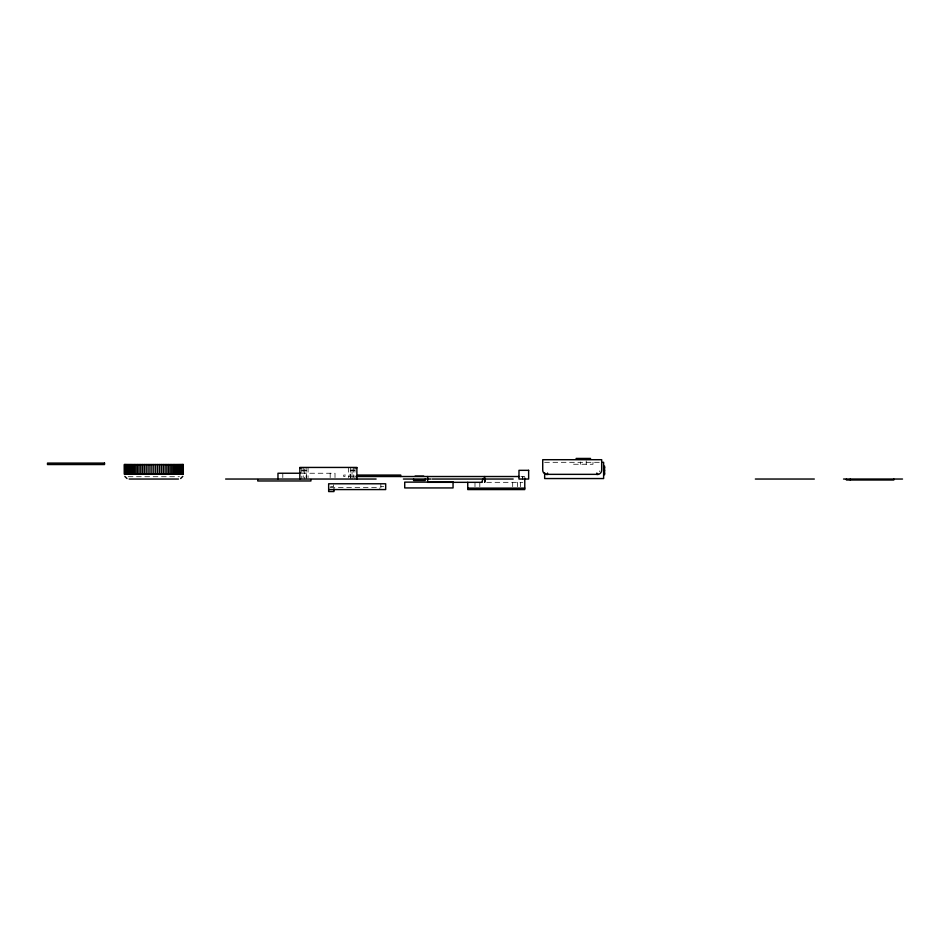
<?xml version="1.0" encoding="UTF-8"?>
<svg xmlns="http://www.w3.org/2000/svg" width="950" height="950" viewBox="0 0 950 950"><rect width="100%" height="100%" fill="white"/><g stroke="black" fill="none" stroke-linecap="round" stroke-linejoin="round"><path stroke-width="0.71" stroke-dasharray="4.75 3.56" d="M544.659 462.317L599.676 462.317M301.779 470.333L306.411 470.333L306.411 479.037M354.944 470.333L350.312 470.333L350.312 479.037M301.53 473.242L335.006 473.242L335.006 477.589M353.887 475.071L343.698 475.071L343.698 476.52L355.49 476.52M520.944 476.52L524.768 476.52M128.214 476.722L179.408 476.722M486.721 482.327L522.832 482.327M330.588 486.673L333.486 486.673L333.486 483.776M380.843 486.673L383.753 486.673M330.101 487.445L379.394 487.445L379.394 488.407M592.99 462.317L592.99 464.253L573.658 464.253L573.658 462.317M586.221 460.869L586.221 464.253M580.426 461.997L580.426 464.253M522.832 476.52L522.832 479.429M522.464 476.52L522.464 479.429M520.41 482.327L520.41 486.673M517.524 482.327L517.524 486.673M512.691 482.327L512.691 486.673M479.821 482.327L479.821 486.673M474.988 482.327L474.988 486.673M380.843 483.776L380.843 488.122M354.944 467.436L354.944 479.037M353.495 467.436L353.495 477.589M352.046 468.884L352.046 479.037M350.598 467.436L350.598 477.589M348.662 467.436L348.662 477.589M330.173 473.242L330.173 477.589M308.061 467.436L308.061 477.589M306.126 467.436L306.126 477.589M304.677 468.884L304.677 479.037M303.228 467.436L303.228 477.589M301.779 467.827L301.779 479.037M282.803 473.242L282.803 477.589M599.652 470.891A2.897 2.897 0 0 1 599.367 471.592"/><path stroke-width="1.43" d="M182.768 476.401L180.654 478.515M545.953 474.347L598.464 474.347M576.068 458.446L590.567 458.446M602.621 462.317L603.618 462.317L603.618 478.551L544.659 478.551L544.659 472.72M603.618 467.531L604.592 467.531M299.844 467.827L301.779 467.827M354.944 467.827L356.879 467.827M603.618 470.44L604.592 470.44M300.734 473.242L277.97 473.242L277.97 479.037M603.618 473.338L604.592 473.338M357.96 475.071L400.734 475.071L400.734 476.52M415.055 476.14L423.759 476.14M356.072 476.52L519.27 476.52M129.164 479.037L178.458 479.037M225.625 479.037L376.117 479.037M403.406 479.037L430.861 479.037M432.238 479.037L513.166 479.037M755.357 479.037L814.316 479.037M843.541 479.037L902.5 479.037M467.744 488.122L524.768 488.122M328.652 489.571L385.676 489.571L385.676 483.776L328.652 483.776L328.652 491.554L333.973 491.554L333.973 488.87M126.968 478.515L124.866 476.401M893.796 479.037L893.796 479.999L846.438 479.999L846.438 479.037M850.309 479.037L850.309 479.999M604.592 466.082L604.592 474.786M596.849 473.041L596.849 474.489M547.556 473.041L547.556 474.489M524.768 477.969L524.768 489.571L467.744 489.571L467.744 482.327M484.69 476.52L484.69 482.327C485.984 478.919 482.968 476.021 482.363 480.664A4.037 1.627 -90 0 0 482.22 482.327L427.666 482.327L427.666 476.52M425.208 479.037L425.208 480.486L413.606 480.486L413.606 479.037M356.879 479.037L356.879 467.436L299.844 467.436L299.844 479.037M310.923 479.524L310.923 480.973L257.759 480.973L257.759 479.524M183.041 464.538L183.041 474.204M182.732 464.538L182.732 474.204M182.293 464.538L182.293 474.204M181.723 464.538L181.723 474.204M181.046 464.538L181.046 474.204M180.251 464.538L180.251 474.204M179.348 464.538L179.348 474.204M178.327 464.538L178.327 474.204M177.199 464.538L177.199 474.204M175.976 464.538L175.976 474.204M174.658 464.538L174.658 474.204M173.256 464.538L173.256 474.204M171.76 464.538L171.76 474.204M170.192 464.538L170.192 474.204M168.554 464.538L168.554 474.204M166.856 464.538L166.856 474.204M165.098 464.538L165.098 474.204M163.293 464.538L163.293 474.204M161.441 464.538L161.441 474.204M159.564 464.538L159.564 474.204M157.664 464.538L157.664 474.204M155.741 464.538L155.741 474.204M153.817 464.538L153.817 474.204M151.881 464.538L151.881 474.204M149.969 464.538L149.969 474.204M148.058 464.538L148.058 474.204M146.181 464.538L146.181 474.204M144.341 464.538L144.341 474.204M142.536 464.538L142.536 474.204M140.778 464.538L140.778 474.204M139.068 464.538L139.068 474.204M137.429 464.538L137.429 474.204M135.862 464.538L135.862 474.204M134.377 464.538L134.377 474.204M132.964 464.538L132.964 474.204M131.646 464.538L131.646 474.204M130.423 464.538L130.423 474.204M129.295 464.538L129.295 474.204M128.286 464.538L128.286 474.204M127.371 464.538L127.371 474.204M126.576 464.538L126.576 474.204M125.899 464.538L125.899 474.204M125.341 464.538L125.341 474.204M124.901 464.538L124.901 474.204M124.581 464.538L124.581 474.204M597.336 474.489A4.346 4.346 0 0 0 601.683 470.143L601.683 459.705L542.723 459.705L542.723 470.143A4.346 4.346 0 0 0 547.069 474.489M104.524 463.089L47.5 463.089L47.5 464.538L104.524 464.538L104.524 463.089M183.291 464.538L124.331 464.538L124.391 474.204L183.291 474.204L183.291 464.538M528.639 470.333L518.973 470.333L518.973 479.037L528.639 479.037L528.639 470.333M453.055 482.125L404.724 482.125L404.724 487.932L453.055 487.932L453.055 482.125"/></g></svg>
